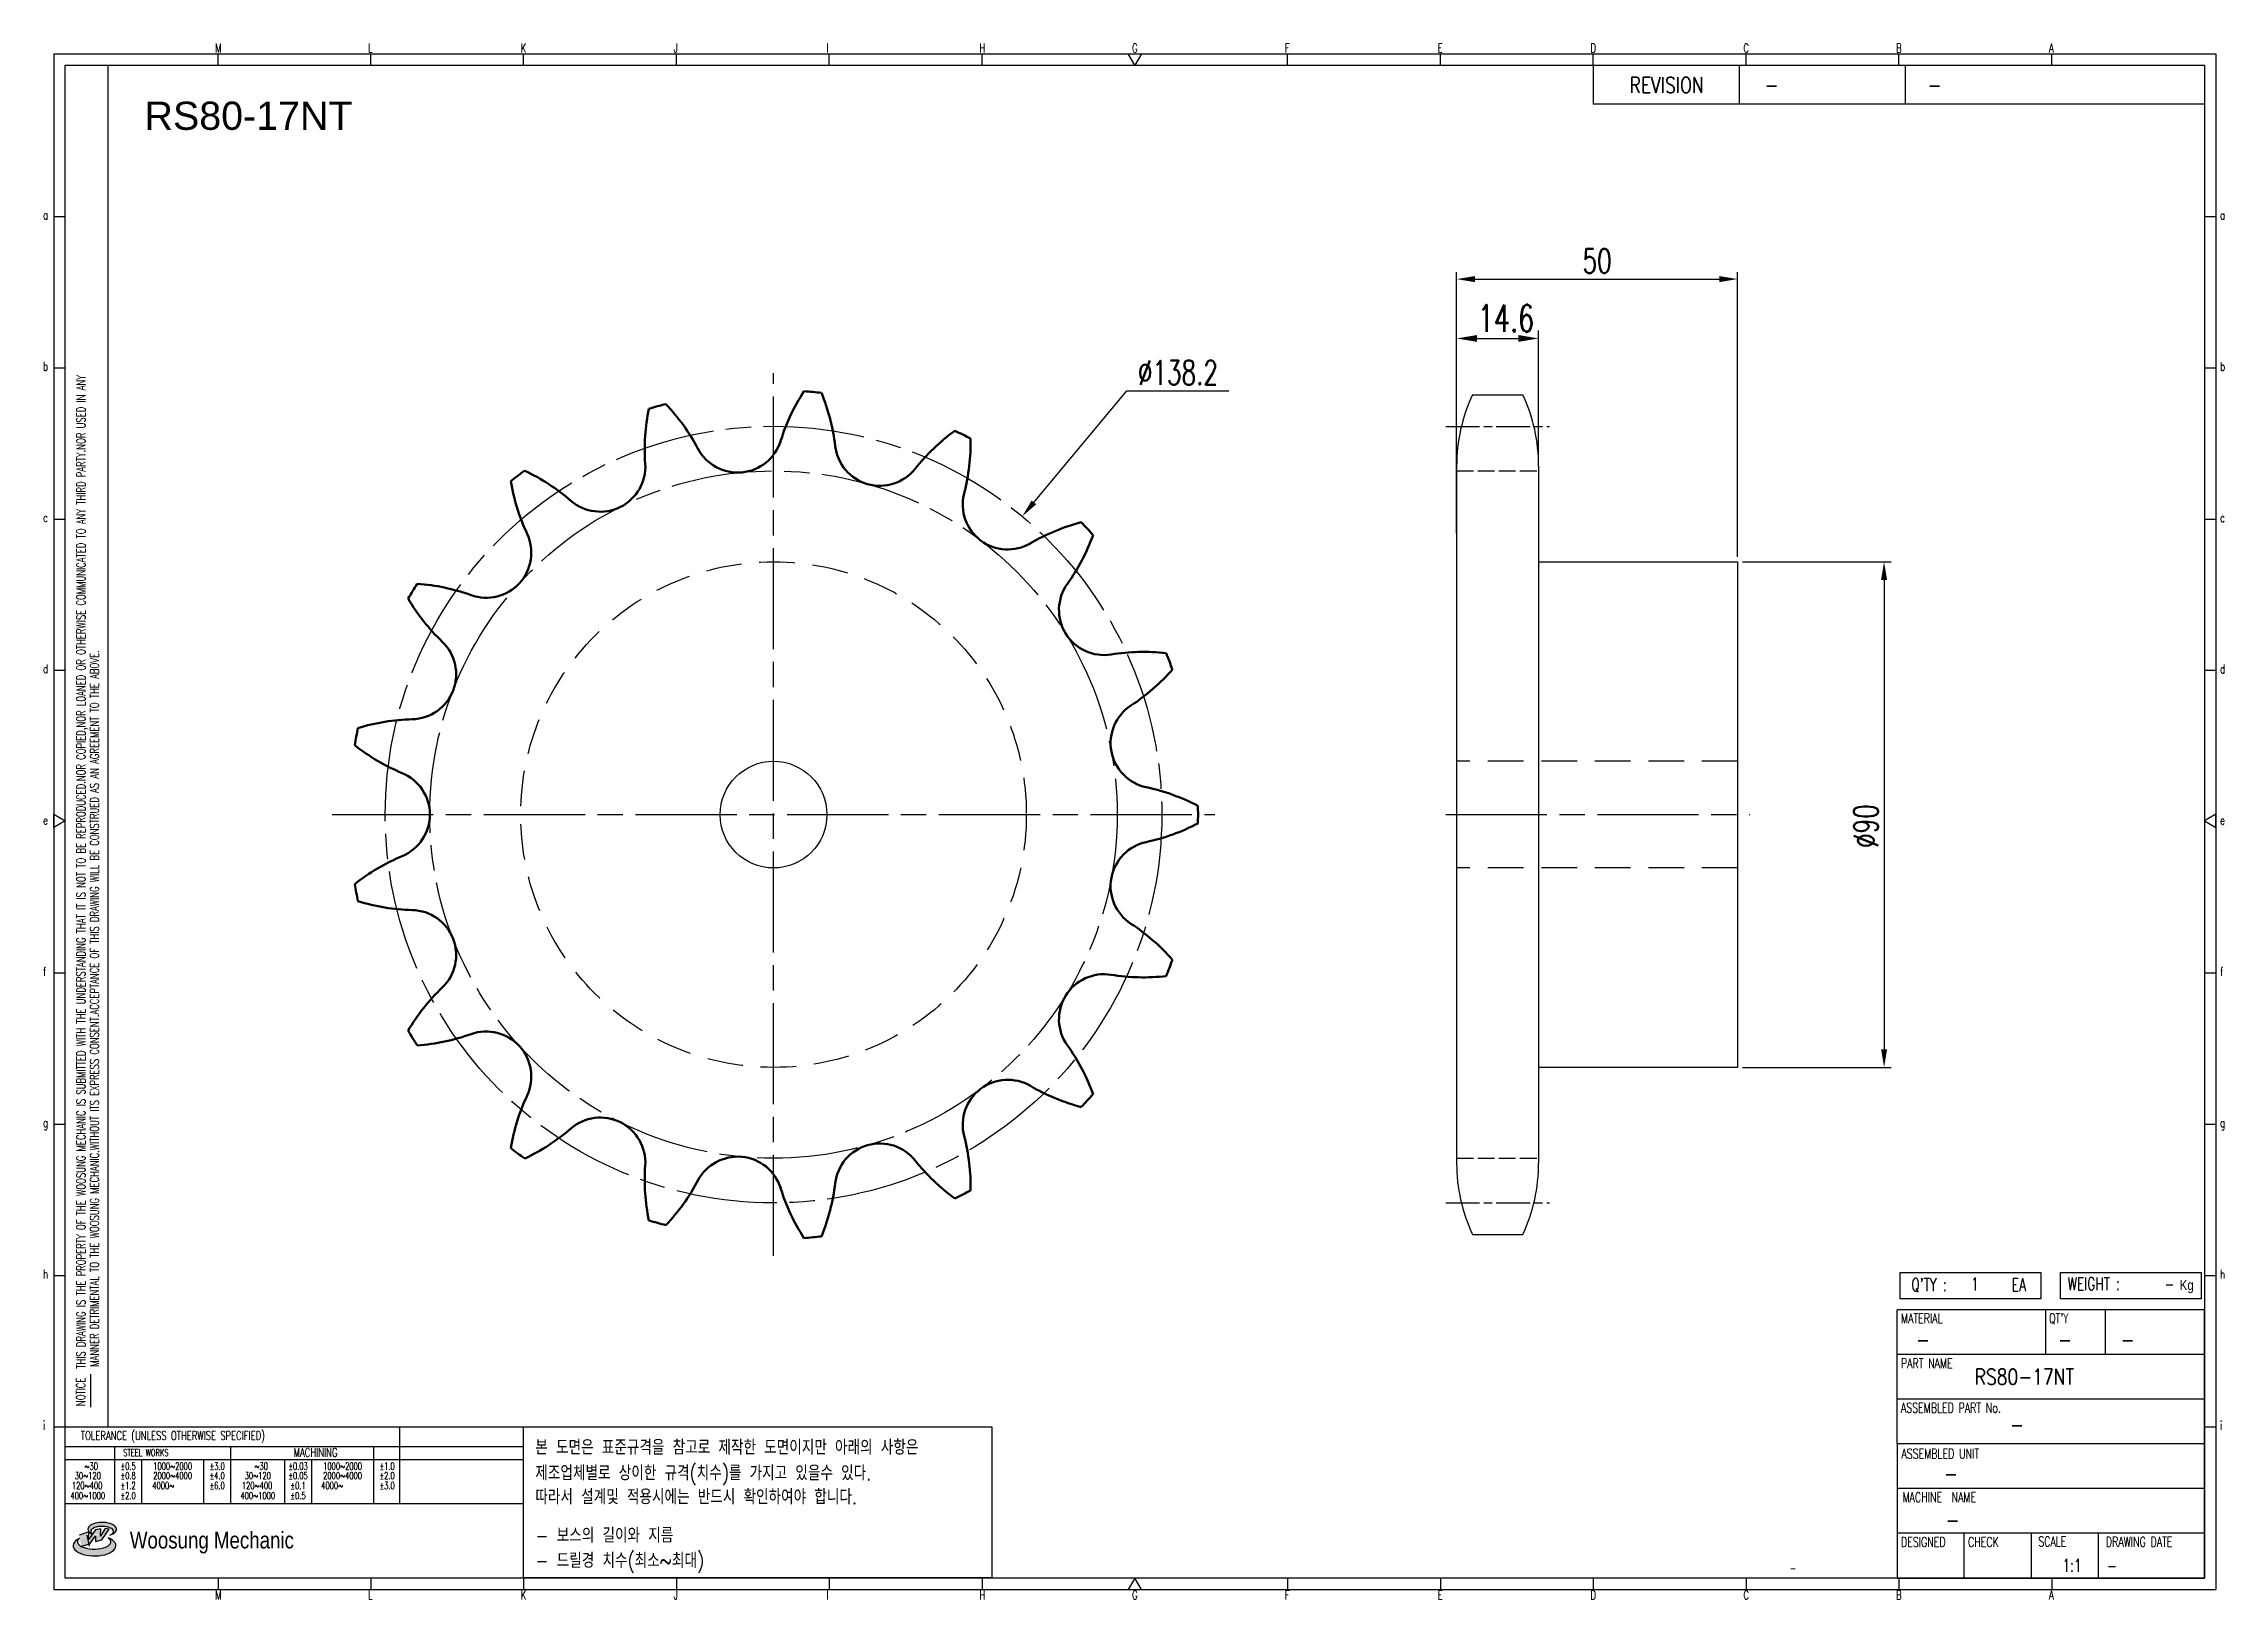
# Model space of a CAD drawing. Header units: millimetres. Extents: x 24007 to 24395, y 30 to 307.
import ezdxf
from ezdxf.enums import TextEntityAlignment as Align

# ---------------------------------------------------------------- set-up
doc = ezdxf.new("R2010")
doc.units = ezdxf.units.MM
for name, pattern in [('AM_ISO02W050', [7.5, 6, -1.5]), ('AM_ISO02W050x2', [3.75, 3, -0.75]), ('AM_ISO08W050', [18, 12, -1.5, 3, -1.5]), ('AM_ISO08W050x2', [9, 6, -0.75, 1.5, -0.75]), ('HIDDEN', [9.525, 6.35, -3.175])]:
    doc.linetypes.add(name, pattern=pattern)
for name, color, linetype, lineweight in [('AM_0N', 7, 'Continuous', 50), ('AM_3N', 6, 'AM_ISO02W050', 25), ('AM_7', 4, 'AM_ISO08W050', 25)]:
    doc.layers.add(name, color=color, linetype=linetype, lineweight=lineweight)
for name, color, linetype in [('HL', 2, 'HIDDEN'), ('S-DIM', 7, 'Continuous'), ('TITLE', 7, 'Continuous'), ('도면레이아웃', 7, 'Continuous')]:
    doc.layers.add(name, color=color, linetype=linetype)
doc.styles.add('HAN', font='ROMANS.shx', dxfattribs={"width": 0.7, "bigfont": 'whgtxt.shx'})
doc.styles.add('HKD_ST2', font='romans.shx', dxfattribs={"width": 0.7, "height": 4, "bigfont": '@extfont2.shx'})
doc.styles.add('HSG', font='SIMPLEX.shx', dxfattribs={"width": 0.7, "bigfont": 'HSG.shx'})
doc.styles.add('ROMANS', font='romans.shx', dxfattribs={"width": 0.7, "bigfont": 'whgtxt.shx'})
doc.styles.add('SLDTEXTSTYLE4', font='arial.ttf', dxfattribs={"width": 0.8})
doc.styles.get("Standard").update_dxf_attribs({"font": 'arial.ttf'})
doc.dimstyles.new('APP10', dxfattribs={"dimscale": 2, "dimtxt": 2.4, "dimasz": 1.8, "dimexe": 0.7, "dimexo": 0.5, "dimgap": 0.6, "dimtad": 1, "dimtoh": 1, "dimdec": 1, "dimrnd": 0.01, "dimzin": 9, "dimdsep": 46, "dimtxsty": 'HSG', "dimcen": 0, "dimclrd": 1, "dimclre": 1, "dimclrt": 256, "dimazin": 2, "dimtp": 1, "dimtm": 1, "dimtfac": 0.5, "dimtdec": 1, "dimtofl": 0, "dimtmove": 0, "dimatfit": 3, "dimfxl": 0, "dimtvp": 1, "dimtolj": 2, "dimlwd": -1, "dimlwe": -1, "dimarcsym": 0})
doc.dimstyles.new('APP8', dxfattribs={"dimscale": 1.8, "dimtxt": 2.4, "dimasz": 1.8, "dimexe": 0.7, "dimexo": 0.5, "dimgap": 0.6, "dimtad": 1, "dimtoh": 1, "dimdec": 1, "dimrnd": 0.01, "dimzin": 9, "dimdsep": 46, "dimtxsty": 'HSG', "dimcen": 0, "dimclrd": 1, "dimclre": 1, "dimclrt": 256, "dimazin": 2, "dimtp": 1, "dimtm": 1, "dimtfac": 0.5, "dimtdec": 1, "dimtofl": 0, "dimtmove": 0, "dimatfit": 3, "dimfxl": 0, "dimtvp": 1, "dimtolj": 2, "dimlwd": -1, "dimlwe": -1, "dimarcsym": 0})

# ---------------------------------------------------------------- blocks, each defined once
blk = doc.blocks.new('SUYWSHJH')
at = {"layer": '도면레이아웃'}
h = blk.add_hatch(color=10, dxfattribs=at)
h.paths.add_polyline_path([(1.544, 35.177), (1.554, 34.966), (1.779, 35.034), (2.054, 35.422), (1.908, 35.446), (1.728, 35.167), (1.741, 35.439), (1.547, 35.405), (1.292, 35.041), (1.295, 35.33), (0.943, 35.208), (1.03, 34.8), (1.336, 34.885)])
edge = h.paths.add_edge_path()
edge.add_ellipse((1.795, 35.421), major_axis=(-0.53, 0), ratio=0.487785, start_angle=122.36065, end_angle=403.39574)
edge.add_line((1.411, 35.244), (1.419, 35.261))
edge.add_ellipse((1.798, 35.344), major_axis=(-0.423, 0), ratio=0.444396, start_angle=131.58977, end_angle=386.19408, ccw=False)
edge = h.paths.add_edge_path()
edge.add_ellipse((1.512, 34.815), major_axis=(-0.793, 0), ratio=0.480113, start_angle=314.67633, end_angle=590.85213)
edge.add_ellipse((1.501, 34.958), major_axis=(-0.62, 0), ratio=0.43311, start_angle=331.7024, end_angle=574.42495, ccw=False)
for p, q in [((0, 90.118), (80.15, 90.118)), ((0, 90.118), (0, 33.191)), ((6.089, 89.693), (6.089, 90.118)), ((11.753, 89.693), (11.753, 90.118)), ((17.418, 89.693), (17.418, 90.118)), ((23.082, 89.693), (23.082, 90.118)), ((28.746, 89.693), (28.746, 90.118)), ((34.411, 89.693), (34.411, 90.118)), ((45.739, 89.693), (45.739, 90.118)), ((51.404, 89.693), (51.404, 90.118)), ((57.068, 89.693), (57.068, 90.118)), ((62.732, 89.693), (62.732, 90.118)), ((68.397, 89.693), (68.397, 90.118)), ((74.061, 89.693), (74.061, 90.118)), ((80.15, 90.118), (80.15, 33.191)), ((0, 84.085), (0.425, 84.085)), ((79.725, 84.085), (80.15, 84.085)), ((0, 78.478), (0.425, 78.478)), ((79.725, 78.478), (80.15, 78.478)), ((0, 72.87), (0.425, 72.87)), ((79.725, 72.87), (80.15, 72.87)), ((0, 67.262), (0.425, 67.262)), ((79.725, 67.262), (80.15, 67.262)), ((0, 56.047), (0.425, 56.047)), ((79.725, 56.047), (80.15, 56.047)), ((0, 50.439), (0.425, 50.439)), ((79.725, 50.439), (80.15, 50.439)), ((0, 44.832), (0.425, 44.832)), ((79.725, 44.832), (80.15, 44.832)), ((1.377, 39.947), (1.377, 41.174)), ((0, 39.224), (0.425, 39.224)), ((79.725, 39.224), (80.15, 39.224)), ((0, 33.191), (80.15, 33.191)), ((6.089, 33.616), (6.089, 33.191)), ((11.753, 33.616), (11.753, 33.191)), ((17.418, 33.616), (17.418, 33.191)), ((23.082, 33.616), (23.082, 33.191)), ((28.746, 33.616), (28.746, 33.191)), ((34.411, 33.616), (34.411, 33.191)), ((45.739, 33.616), (45.739, 33.191)), ((51.404, 33.616), (51.404, 33.191)), ((57.068, 33.616), (57.068, 33.191)), ((62.732, 33.616), (62.732, 33.191)), ((68.397, 33.616), (68.397, 33.191)), ((74.061, 33.616), (74.061, 33.191))]:
    blk.add_line(p, q)
at = {"color": 2}
for p, q in [((2.017, 39.224), (2.017, 89.693)), ((0.425, 39.224), (17.418, 39.224)), ((12.816, 39.224), (12.816, 36.382)), ((17.418, 33.616), (17.418, 39.224)), ((0.425, 38.487), (17.418, 38.487)), ((0.425, 38.012), (17.418, 38.012)), ((2.257, 38.487), (2.257, 36.382)), ((3.257, 38.012), (3.257, 36.382)), ((5.557, 38.012), (5.557, 36.382)), ((6.557, 38.5), (6.557, 36.382)), ((8.557, 38.012), (8.557, 36.382)), ((9.557, 38.026), (9.557, 36.382)), ((11.857, 38.487), (11.857, 36.382)), ((0.425, 36.382), (17.418, 36.382))]:
    blk.add_line(p, q, dxfattribs=at)
at = {"color": 6, "ltscale": 0.5}
for p, q in [((57.068, 89.693), (57.068, 88.246)), ((62.47, 89.693), (62.47, 88.246)), ((68.635, 89.693), (68.635, 88.246)), ((79.725, 88.246), (57.068, 88.246)), ((68.336, 38.59), (68.336, 43.563)), ((79.725, 43.563), (68.336, 43.563)), ((73.827, 43.563), (73.827, 41.905)), ((76.037, 43.563), (76.037, 41.905)), ((79.725, 38.59), (79.725, 43.563)), ((79.725, 41.905), (68.336, 41.905)), ((79.725, 40.248), (68.336, 40.248)), ((68.336, 38.59), (68.336, 33.616)), ((79.725, 38.59), (68.336, 38.59)), ((79.725, 33.616), (79.725, 38.59)), ((79.725, 36.932), (68.336, 36.932)), ((79.725, 35.274), (68.336, 35.274)), ((70.822, 33.616), (70.822, 35.274)), ((73.309, 33.616), (73.309, 35.274)), ((75.796, 33.616), (75.796, 35.274)), ((68.336, 33.616), (79.725, 33.616))]:
    blk.add_line(p, q, dxfattribs=at)
for points in [[(40.075, 89.693), (39.83, 90.118), (40.32, 90.118)], [(0.425, 89.693), (79.725, 89.693), (79.725, 33.616), (0.425, 33.616)], [(0.425, 61.679), (0, 61.433), (0, 61.924)], [(79.725, 61.679), (80.15, 61.433), (80.15, 61.924)], [(40.075, 33.616), (39.83, 33.191), (40.32, 33.191)]]:
    blk.add_lwpolyline(points, close=True)
at = {"layer": 'TITLE', "color": 20}
for p, q in [((68.449, 43.961), (68.449, 44.936)), ((68.449, 44.936), (73.654, 44.936)), ((73.654, 44.936), (73.654, 43.961)), ((74.39, 43.961), (74.39, 44.936)), ((74.39, 44.936), (79.595, 44.936)), ((79.595, 44.936), (79.595, 43.961)), ((73.654, 43.961), (68.449, 43.961)), ((79.595, 43.961), (74.39, 43.961))]:
    blk.add_line(p, q, dxfattribs=at)
at = {"layer": '도면레이아웃'}
for p, q in [((1.295, 35.33), (0.943, 35.208)), ((1.03, 34.8), (1.336, 34.885)), ((1.224, 35.208), (1.311, 34.8)), ((1.224, 35.208), (1.224, 35.208)), ((1.547, 35.405), (1.292, 35.041)), ((1.292, 35.041), (1.295, 35.33)), ((1.336, 34.885), (1.544, 35.177)), ((1.419, 35.261), (1.411, 35.244)), ((1.544, 35.177), (1.554, 34.966)), ((1.741, 35.439), (1.547, 35.405)), ((1.554, 34.966), (1.779, 35.034)), ((1.908, 35.446), (1.728, 35.167)), ((1.728, 35.167), (1.741, 35.439)), ((1.779, 35.034), (2.054, 35.422)), ((2.054, 35.422), (1.908, 35.446))]:
    blk.add_line(p, q, dxfattribs=at)
for centre, major_axis, ratio, start_param, end_param in [((1.795, 35.421), (-0.53, 0), 0.487785, 2.135596, 7.040584), ((1.512, 34.815), (-0.793, 0), 0.480113, 5.492138, 10.312315), ((1.501, 34.958), (-0.62, 0), 0.43311, 5.789299, 10.025607), ((1.798, 35.344), (-0.423, 0), 0.444396, 2.296675, 6.740358)]:
    blk.add_ellipse(centre, major_axis=major_axis, ratio=ratio, start_param=start_param, end_param=end_param, dxfattribs=at)
at = {"color": 4, "style": 'HKD_ST2', "width": 0.7}
for s, p in [('M', (5.988, 90.164)), ('L', (11.652, 90.164)), ('K', (17.316, 90.164)), ('J', (22.981, 90.164)), ('I', (28.645, 90.164)), ('H', (34.309, 90.164)), ('G', (39.974, 90.164)), ('F', (45.638, 90.164)), ('E', (51.302, 90.164)), ('D', (56.967, 90.164)), ('C', (62.631, 90.164)), ('B', (68.295, 90.164)), ('A', (73.96, 90.164)), ('a', (-0.395, 83.976)), ('a', (80.305, 83.97)), ('b', (-0.395, 78.368)), ('b', (80.305, 78.362)), ('c', (-0.395, 72.76)), ('c', (80.305, 72.754)), ('d', (-0.395, 67.153)), ('d', (80.305, 67.147)), ('e', (-0.395, 61.545)), ('e', (80.305, 61.539)), ('f', (-0.395, 55.937)), ('f', (80.305, 55.931)), ('g', (-0.395, 50.33)), ('g', (80.305, 50.324)), ('h', (-0.395, 44.722)), ('h', (80.305, 44.716)), ('i', (-0.395, 39.114)), ('i', (80.305, 39.108)), ('M', (5.988, 32.824)), ('L', (11.652, 32.824)), ('K', (17.316, 32.824)), ('J', (22.981, 32.824)), ('I', (28.645, 32.824)), ('H', (34.309, 32.824)), ('G', (39.974, 32.824)), ('F', (45.638, 32.824)), ('E', (51.302, 32.824)), ('D', (56.967, 32.824)), ('C', (62.631, 32.824)), ('B', (68.295, 32.824)), ('A', (73.96, 32.824))]:
    blk.add_text(s, height=0.326, dxfattribs=at).set_placement(p)
for s, height, style, width, p in [('REVISION', 0.5806, 'HAN', 0.8, (58.415, 88.664)), ('-', 0.581, 'HAN', 0.8, (63.426, 88.664)), ('-', 0.581, 'HAN', 0.8, (69.468, 88.664)), ("Q'TY : ", 0.4746, 'HKD_ST2', 0.7, (68.857, 44.253)), ('1', 0.475, 'HKD_ST2', 0.7, (71.071, 44.275)), ('EA', 0.4746, 'HKD_ST2', 0.7, (72.578, 44.253)), ('WEIGHT : ', 0.4746, 'HKD_ST2', 0.7, (74.65, 44.286)), ('-', 0.581, 'HAN', 0.8, (69.029, 42.157)), ('-', 0.581, 'HAN', 0.8, (74.289, 42.157)), ('-', 0.581, 'HAN', 0.8, (76.623, 42.157)), ('-', 0.581, 'HAN', 0.8, (72.515, 39.013)), ('-', 0.581, 'HAN', 0.8, (70.067, 37.189)), ('-', 0.581, 'HAN', 0.8, (70.126, 35.48)), ('1:1', 0.4746, 'HKD_ST2', 0.7, (74.458, 33.848)), ('-', 0.475, 'HKD_ST2', 0.7, (76.112, 33.837))]:
    blk.add_text(s, height=height, dxfattribs=dict(style=style, width=width)).set_placement(p)
at = {"color": 6, "style": 'HKD_ST2', "width": 0.7}
for s, p in [(' THIS DRAWING IS THE PROPERTY OF THE WOOSUNG MECHANIC IS SUBMITTED WITH THE UNDERSTANDING THAT IT IS NOT TO BE REPRODUCED.NOR COPIED,NOR LOANED OR OTHERWISE COMMUNICATED TO ANY THIRD PARTY.NOR USED IN ANY', (1.173, 41.217)), ('MANNER DETRIMENTAL TO THE WOOSUNG MECHANIC.WITHOUT ITS EXPRESS CONSENT.ACCEPTANCE OF THIS DRAWING WILL BE CONSTRUED AS AN AGREEMENT TO THE ABOVE.', (1.672, 41.447))]:
    blk.add_text(s, height=0.326266, rotation=90, dxfattribs=at).set_placement(p)
at = {"style": 'HKD_ST2', "width": 0.7}
blk.add_text('-', height=0.475, dxfattribs=at).set_placement((78.613, 44.286), align=Align.RIGHT)
at = {"color": 4, "style": 'HKD_ST2', "width": 0.7}
for s, height, p in [('MATERIAL', 0.3651, (68.474, 43.425)), ("QT'Y", 0.3651, (73.965, 43.425)), ('PART NAME', 0.3651, (68.474, 41.756)), ('ASSEMBLED PART No.', 0.36511, (68.474, 40.109)), ('ASSEMBLED UNIT', 0.36511, (68.49, 38.408)), ('MACHINE  NAME', 0.36511, (68.532, 36.794)), ('DESIGNED', 0.3651, (68.474, 35.136)), ('CHECK', 0.3651, (70.961, 35.136)), ('SCALE', 0.3651, (73.566, 35.153)), ('DRAWING DATE', 0.36511, (76.071, 35.141))]:
    blk.add_text(s, height=height, dxfattribs=at).set_placement(p, align=Align.TOP_LEFT)
at = {"style": 'HKD_ST2', "width": 0.7}
blk.add_text('NOTICE', height=0.3263, rotation=90, dxfattribs=at).set_placement((1.163, 39.988))
for s, height, style, width, p in [('TOLERANCE (UNLESS OTHERWISE SPECIFIED)', 0.32627, 'HKD_ST2', 0.7, (4.417, 38.896)), ('-', 0.326, 'ROMANS', 0.65, (64.469, 33.975))]:
    blk.add_text(s, height=height, dxfattribs=dict(style=style, width=width)).set_placement(p, align=Align.MIDDLE_CENTER)
at = {"color": 4, "style": 'HKD_ST2', "width": 0.7}
for s, height, p in [('STEEL WORKS', 0.26101, (3.416, 38.268)), ('MACHINING', 0.3263, (9.707, 38.27)), ('%%P0.5', 0.261, (2.757, 37.762)), ('%%P0.8', 0.261, (2.757, 37.411)), ('%%P3.0', 0.261, (6.057, 37.762)), ('%%P4.0', 0.261, (6.057, 37.411)), ('%%P0.03', 0.261, (9.057, 37.762)), ('%%P0.05', 0.261, (9.057, 37.411)), ('%%P1.0', 0.261, (12.357, 37.762)), ('%%P2.0', 0.261, (12.357, 37.411)), ('%%P1.2', 0.261, (2.757, 37.045)), ('%%P2.0', 0.261, (2.757, 36.67)), ('%%P6.0', 0.261, (6.057, 37.045)), ('%%P0.1', 0.261, (9.057, 37.045)), ('%%P0.5', 0.261, (9.057, 36.67)), ('%%P3.0', 0.261, (12.357, 37.045))]:
    blk.add_text(s, height=height, dxfattribs=at).set_placement(p, align=Align.MIDDLE)
for s, height, p in [('30%%126120', 0.261, (1.263, 37.411)), ('%%12630', 0.261, (1.389, 37.762)), ('2000%%1264000', 0.26101, (4.407, 37.411)), ('1000%%1262000', 0.26101, (4.407, 37.762)), ('30%%126120', 0.261, (7.563, 37.411)), ('%%12630', 0.261, (7.689, 37.762)), ('2000%%1264000', 0.26101, (10.707, 37.411)), ('1000%%1262000', 0.26101, (10.707, 37.762)), ('400%%1261000', 0.26101, (1.263, 36.67)), ('120%%126400', 0.26101, (1.237, 37.045)), ('4000%%126', 0.261, (4.061, 37.045)), ('400%%1261000', 0.26101, (7.563, 36.67)), ('120%%126400', 0.26101, (7.537, 37.045)), ('4000%%126', 0.261, (10.321, 37.045))]:
    blk.add_text(s, height=height, dxfattribs=at).set_placement(p, align=Align.MIDDLE_CENTER)
at = {"color": 1, "style": 'SLDTEXTSTYLE4', "width": 0.8}
blk.add_text('Woosung Mechanic', height=0.61957, dxfattribs=at).set_placement((2.822, 34.711))
at = {"layer": 'TITLE', "width": 0.8}
blk.add_text('Kg', height=0.3789, dxfattribs=at).set_placement((78.807, 44.286))
blk = doc.blocks.new('*D2')
at = {"layer": 'Defpoints', "color": 0, "transparency": 16777216}
for p in [(24308.42, 214.58), (24308.42, 124.58), (24334.51, 124.58)]:
    blk.add_point(p, dxfattribs=at)
at = {"layer": 'S-DIM', "color": 1, "transparency": 16777216}
for p, q in [((24309.32, 214.58), (24335.77, 214.58)), ((24334.51, 211.34), (24334.51, 127.82)), ((24309.32, 124.58), (24335.77, 124.58))]:
    blk.add_line(p, q, dxfattribs=at)
for points in [[(24333.97, 211.34), (24335.05, 211.34), (24334.51, 214.58)], [(24333.97, 127.82), (24335.05, 127.82), (24334.51, 124.58)]]:
    blk.add_solid(points, dxfattribs=at)
at = {"layer": 'S-DIM', "transparency": 16777216, "insert": (24331.27, 167.54), "char_height": 4.32, "attachment_point": 5, "rotation": 90, "style": 'HSG'}
blk.add_mtext('\\A2;%%c90', dxfattribs=at)
blk = doc.blocks.new('*D3')
at = {"layer": 'Defpoints', "color": 0, "transparency": 16777216}
for p in [(24308.42, 264.9), (24258.42, 218.71), (24308.42, 214.58)]:
    blk.add_point(p, dxfattribs=at)
at = {"layer": 'S-DIM', "color": 1, "transparency": 16777216}
for p, q in [((24258.42, 219.61), (24258.42, 266.16)), ((24261.66, 264.9), (24305.18, 264.9)), ((24308.42, 215.48), (24308.42, 266.16))]:
    blk.add_line(p, q, dxfattribs=at)
for points in [[(24261.66, 265.44), (24261.66, 264.36), (24258.42, 264.9)], [(24305.18, 265.44), (24305.18, 264.36), (24308.42, 264.9)]]:
    blk.add_solid(points, dxfattribs=at)
at = {"layer": 'S-DIM', "transparency": 16777216, "insert": (24283.42, 268.14), "char_height": 4.32, "attachment_point": 5, "style": 'HSG'}
blk.add_mtext('\\A2;50', dxfattribs=at)
blk = doc.blocks.new('*D5')
at = {"layer": 'Defpoints', "color": 0, "transparency": 16777216}
for p in [(24273.02, 254.34), (24258.42, 230.75), (24273.02, 230.75)]:
    blk.add_point(p, dxfattribs=at)
at = {"layer": 'S-DIM', "color": 1, "transparency": 16777216}
for p, q in [((24258.42, 231.75), (24258.42, 255.74)), ((24262.02, 254.34), (24269.42, 254.34)), ((24273.02, 231.75), (24273.02, 255.74))]:
    blk.add_line(p, q, dxfattribs=at)
for points in [[(24262.02, 254.94), (24262.02, 253.74), (24258.42, 254.34)], [(24269.42, 254.94), (24269.42, 253.74), (24273.02, 254.34)]]:
    blk.add_solid(points, dxfattribs=at)
at = {"layer": 'S-DIM', "transparency": 16777216, "insert": (24267.19, 257.94), "char_height": 4.8, "attachment_point": 5, "style": 'HSG'}
blk.add_mtext('\\A2;14.6', dxfattribs=at)

msp = doc.modelspace()

# ---------------------------------------------------------------- linework, layer by layer
for p, q in [((24261.22, 244.3), (24270.22, 244.3)), ((24258.42, 231.6), (24258.42, 107.55)), ((24273.02, 231.6), (24273.02, 107.55)), ((24273.02, 214.58), (24308.42, 214.58)), ((24308.42, 214.58), (24308.42, 124.58)), ((24308.42, 124.58), (24273.02, 124.58)), ((24261.22, 94.85), (24270.22, 94.85))]:
    msp.add_line(p, q)
at = {"color": 4}
msp.add_lwpolyline([(24092.33, 60.62), (24175.7, 60.62), (24175.7, 33.7), (24092.33, 33.7)], close=True, dxfattribs=at)
msp.add_circle((24136.82, 169.58), 9.5)
for centre, start, end in [((24288.62, 231.6), 155.132, 180), ((24242.82, 231.6), 0, 24.868), ((24288.62, 107.55), 180, 204.868), ((24242.82, 107.55), 335.132, 0)]:
    msp.add_arc(centre, 30.2, start, end)
at = {"layer": 'AM_0N'}
for centre, radius, start, end in [((24172.65, 225.29), 36.21, 147.1217, 162.6471), ((24136.82, 169.58), 75.56, 83.5262, 85.8855), ((24111.84, 230.92), 36.21, 6.7647, 22.29), ((24150.1, 234.47), 36.21, 168.2982, 183.8235), ((24136.82, 169.58), 75.56, 104.7027, 107.062), ((24091.37, 217.75), 36.21, 27.9412, 43.4665), ((24190.35, 208.58), 36.21, 125.9453, 141.4706), ((24136.82, 169.58), 75.56, 62.3498, 64.7091), ((24130.44, 238.48), 8.02, 207.9412, 342.6471), ((24155.76, 236.13), 8.02, 186.7647, 321.4706), ((24135.69, 235.8), 36.21, 345.5882, 1.1136), ((24136.82, 169.58), 75.56, 125.8792, 128.2385), ((24077.03, 198.08), 36.21, 49.1176, 64.643), ((24105.98, 231.52), 8.02, 229.1176, 3.8235), ((24125.77, 234.88), 36.21, 189.4747, 205), ((24178.52, 224.79), 8.02, 165.5882, 300.2941), ((24200.83, 186.61), 36.21, 104.7688, 120.2941), ((24136.82, 169.58), 75.56, 41.1733, 43.5326), ((24085.68, 216.19), 8.02, 250.2941, 25), ((24159.69, 231.74), 36.21, 324.4118, 339.9371), ((24136.82, 169.58), 75.56, 147.0556, 149.415), ((24070.77, 174.56), 36.21, 70.2941, 85.8194), ((24195.65, 206), 8.02, 144.4118, 279.1176), ((24102.92, 226.48), 36.21, 210.6511, 226.1765), ((24072.3, 194.57), 8.02, 271.4706, 46.1765), ((24202.66, 162.34), 36.21, 83.5923, 99.1176), ((24136.82, 169.58), 75.56, 19.9968, 22.3561), ((24180.6, 219.28), 36.21, 303.2353, 318.7606), ((24073.43, 150.36), 36.21, 91.4706, 106.9959), ((24204.84, 182.29), 8.02, 123.2353, 257.9412), ((24136.82, 169.58), 75.56, 168.2321, 170.5914), ((24084.65, 210.39), 36.21, 231.8276, 247.3529), ((24067.62, 169.58), 8.02, 292.6471, 67.3529), ((24195.6, 139.04), 36.21, 62.4158, 77.9412), ((24136.82, 169.58), 75.56, 358.8203, 1.1797), ((24195.6, 200.11), 36.21, 282.0588, 297.5842), ((24204.84, 156.86), 8.02, 102.0588, 236.7647), ((24084.65, 128.76), 36.21, 112.6471, 128.1724), ((24136.82, 169.58), 75.56, 189.4086, 191.7679), ((24073.43, 188.79), 36.21, 253.0041, 268.5294), ((24072.3, 144.58), 8.02, 313.8235, 88.5294), ((24180.6, 119.87), 36.21, 41.2394, 56.7647), ((24136.82, 169.58), 75.56, 337.6439, 340.0032), ((24195.65, 133.15), 8.02, 80.8824, 215.5882), ((24202.66, 176.82), 36.21, 260.8824, 276.4077), ((24102.92, 112.67), 36.21, 133.8235, 149.3489), ((24136.82, 169.58), 75.56, 210.585, 212.9444), ((24070.77, 164.6), 36.21, 274.1806, 289.7059), ((24085.68, 122.96), 8.02, 335, 109.7059), ((24159.69, 107.41), 36.21, 20.0629, 35.5882), ((24178.52, 114.36), 8.02, 59.7059, 194.4118), ((24200.83, 152.54), 36.21, 239.7059, 255.2312), ((24125.77, 104.27), 36.21, 155, 170.5253), ((24136.82, 169.58), 75.56, 316.4674, 318.8267), ((24077.03, 141.07), 36.21, 295.357, 310.8824), ((24105.98, 107.63), 8.02, 356.1765, 130.8824), ((24136.82, 169.58), 75.56, 231.7615, 234.1208), ((24130.44, 100.68), 8.02, 17.3529, 152.0588), ((24155.76, 103.02), 8.02, 38.5294, 173.2353), ((24135.69, 103.35), 36.21, 358.8864, 14.4118), ((24150.1, 104.69), 36.21, 176.1765, 191.7018), ((24190.35, 130.57), 36.21, 218.5294, 234.0547), ((24091.37, 121.4), 36.21, 316.5335, 332.0588), ((24172.65, 113.87), 36.21, 197.3529, 212.8783), ((24111.84, 108.23), 36.21, 337.71, 353.2353), ((24136.82, 169.58), 75.56, 295.2909, 297.6502), ((24136.82, 169.58), 75.56, 252.938, 255.2973), ((24136.82, 169.58), 75.56, 274.1145, 276.4738)]:
    msp.add_arc(centre, radius, start, end, dxfattribs=at)
at = {"layer": 'AM_3N', "linetype": 'AM_ISO02W050x2'}
for p, q in [((24258.42, 230.75), (24273.02, 230.75)), ((24258.42, 108.4), (24273.02, 108.4))]:
    msp.add_line(p, q, dxfattribs=at)
at = {"layer": 'AM_7', "linetype": 'AM_ISO08W050x2', "ltscale": 3}
for p, q in [((24136.82, 91.02), (24136.82, 248.13)), ((24058.26, 169.58), (24215.38, 169.58)), ((24256.48, 169.58), (24310.63, 169.58))]:
    msp.add_line(p, q, dxfattribs=at)
at = {"layer": 'AM_7', "linetype": 'AM_ISO08W050x2'}
for p, q in [((24256.48, 238.69), (24274.96, 238.69)), ((24256.48, 100.46), (24274.96, 100.46))]:
    msp.add_line(p, q, dxfattribs=at)
at = {"layer": 'AM_7', "linetype": 'AM_ISO08W050x2', "ltscale": 3}
for radius in [69.12, 61.18]:
    msp.add_circle((24136.82, 169.58), radius, dxfattribs=at)
at = {"layer": 'HL', "linetype": 'HIDDEN'}
for p, q in [((24308.42, 179.08), (24258.42, 179.08)), ((24308.42, 160.08), (24258.42, 160.08))]:
    msp.add_line(p, q, dxfattribs=at)
msp.add_circle((24136.82, 169.58), 45, dxfattribs=at)

# ---------------------------------------------------------------- block references
at = {"xscale": 4.802204376507272, "yscale": 4.802204376507272, "zscale": 4.802204376507272}
msp.add_blockref('SUYWSHJH', (24008.69, -127.74), dxfattribs=at)

# ---------------------------------------------------------------- texts
at = {"color": 2}
msp.add_text('RS80-17NT', height=5.018, dxfattribs=at).set_placement((24024.86, 291.47))
at = {"style": 'HAN', "width": 0.8}
msp.add_text('RS80-17NT', height=2.788, dxfattribs=at).set_placement((24350.64, 68.12))
at = {"color": 4, "style": 'HAN', "width": 0.8}
for s, p in [('본 도면은 표준규격을 참고로 제작한 도면이지만 아래의 사항은', (24094.42, 55.64)), ('제조업체별로 상이한 규격(치수)를 가지고 있을수 있다.', (24094.42, 51.07)), ('따라서 설계및 적용시에는 반드시 확인하여야 합니다.', (24094.42, 46.82)), ('- 보스의 길이와 지름', (24094.42, 39.98)), ('- 드릴경 치수(최소~최대)', (24094.42, 35.49))]:
    msp.add_text(s, height=2.6381, dxfattribs=at).set_placement(p)

# ---------------------------------------------------------------- dimensions: what is measured, and where the dimension line sits
at = {"layer": 'S-DIM'}
dim = msp.add_linear_dim(base=(24308.42, 264.9), p1=(24258.42, 218.71), p2=(24308.42, 214.58), dimstyle='APP8', dxfattribs=at)
dim.commit()
dim.dimension.update_dxf_attribs({"geometry": '*D3', "text_midpoint": (24283.42, 268.14)})
dim = msp.add_linear_dim(base=(24273.02, 254.34), p1=(24258.42, 230.75), p2=(24273.02, 230.75), dimstyle='APP10', dxfattribs=at)
dim.commit()
dim.dimension.update_dxf_attribs({"geometry": '*D5', "text_midpoint": (24267.19, 254.34), "dimtype": 128})
msp.add_diameter_dim(center=(24136.82, 169.58), radius=69.12, location=(24199.73, 245.01), dimstyle='APP8', dxfattribs=at).render()
dim = msp.add_linear_dim(base=(24334.51, 124.58), p1=(24308.42, 214.58), p2=(24308.42, 124.58), angle=90, text='%%c<>', dimstyle='APP8', dxfattribs=at)
dim.commit()
dim.dimension.update_dxf_attribs({"geometry": '*D2', "text_midpoint": (24334.51, 167.54), "dimtype": 128})

doc.saveas('drawing.dxf')
